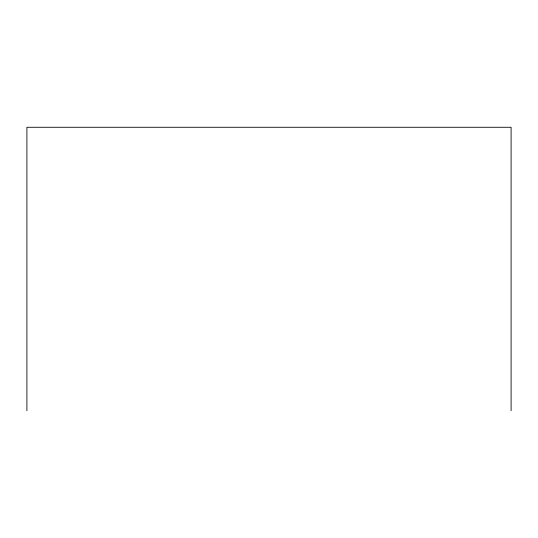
<?xml version="1.0" encoding="UTF-8"?>
<svg xmlns="http://www.w3.org/2000/svg" width="538" height="538" viewBox="0 0 538 538"><rect width="100%" height="100%" fill="white"/><g stroke="black" fill="none" stroke-linecap="round" stroke-linejoin="round"><path stroke-width="0.81" d="M511.1 410.723L511.1 127.277L26.9 127.277L26.9 410.723"/></g></svg>
